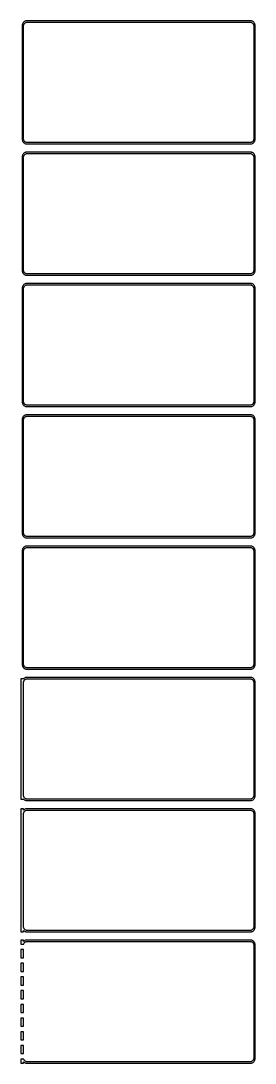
# Model space of a CAD drawing. Header units: metres. Extents: x -129 to 128, y 2093 to 4243.
# Drawn here: x -129 to 128, y 3101 to 4243 of the extents above; entities that cross this region are included whole.
import ezdxf

# ---------------------------------------------------------------- set-up
doc = ezdxf.new("R2010")
doc.units = ezdxf.units.M

msp = doc.modelspace()

# ---------------------------------------------------------------- linework, layer by layer
for p, q in [((-126.882, 4240.91), (-127.149, 4240.34)), ((-126.545, 4241.44), (-126.882, 4240.91)), ((-126.145, 4241.92), (-126.545, 4241.44)), ((-125.687, 4242.35), (-126.145, 4241.92)), ((-125.179, 4242.72), (-125.687, 4242.35)), ((-125.236, 4240.35), (-124.916, 4240.74)), ((-124.629, 4243.02), (-125.179, 4242.72)), ((-124.916, 4240.74), (-124.55, 4241.08)), ((-124.045, 4243.26), (-124.629, 4243.02)), ((-124.55, 4241.08), (-124.143, 4241.38)), ((-124.143, 4241.38), (-123.703, 4241.62)), ((-123.437, 4243.41), (-124.045, 4243.26)), ((-123.703, 4241.62), (-123.236, 4241.8)), ((-122.814, 4243.49), (-123.437, 4243.41)), ((-123.236, 4241.8), (-122.75, 4241.93)), ((122.814, 4243.49), (-122.814, 4243.49)), ((-122.75, 4241.93), (-122.251, 4241.99)), ((-122.251, 4241.99), (122.251, 4241.99)), ((122.251, 4241.99), (122.75, 4241.93)), ((122.75, 4241.93), (123.236, 4241.8)), ((123.437, 4243.41), (122.814, 4243.49)), ((123.236, 4241.8), (123.703, 4241.62)), ((124.045, 4243.26), (123.437, 4243.41)), ((123.703, 4241.62), (124.143, 4241.38)), ((124.629, 4243.02), (124.045, 4243.26)), ((124.143, 4241.38), (124.55, 4241.08)), ((124.55, 4241.08), (124.916, 4240.74)), ((125.179, 4242.72), (124.629, 4243.02)), ((124.916, 4240.74), (125.236, 4240.35)), ((125.687, 4242.35), (125.179, 4242.72)), ((126.145, 4241.92), (125.687, 4242.35)), ((126.545, 4241.44), (126.145, 4241.92)), ((126.882, 4240.91), (126.545, 4241.44)), ((127.149, 4240.34), (126.882, 4240.91)), ((-127.461, 4239.13), (-127.5, 4238.5)), ((-127.5, 4238.5), (-127.5, 4113.5)), ((-127.343, 4239.74), (-127.461, 4239.13)), ((-127.149, 4240.34), (-127.343, 4239.74)), ((-126, 4238), (-125.968, 4238.5)), ((-126, 4114), (-126, 4238)), ((-125.968, 4238.5), (-125.874, 4238.99)), ((-125.874, 4238.99), (-125.719, 4239.47)), ((-125.719, 4239.47), (-125.505, 4239.93)), ((-125.505, 4239.93), (-125.236, 4240.35)), ((125.236, 4240.35), (125.505, 4239.93)), ((125.505, 4239.93), (125.719, 4239.47)), ((125.719, 4239.47), (125.874, 4238.99)), ((125.874, 4238.99), (125.968, 4238.5)), ((125.968, 4238.5), (126, 4238)), ((126, 4238), (126, 4114)), ((127.343, 4239.74), (127.149, 4240.34)), ((127.461, 4239.13), (127.343, 4239.74)), ((127.5, 4238.5), (127.461, 4239.13)), ((127.5, 4113.5), (127.5, 4238.5)), ((-127.5, 4113.5), (-127.461, 4112.87)), ((-127.461, 4112.87), (-127.343, 4112.26)), ((-127.343, 4112.26), (-127.149, 4111.66)), ((-127.149, 4111.66), (-126.882, 4111.09)), ((-126.882, 4111.09), (-126.545, 4110.56)), ((-126.545, 4110.56), (-126.145, 4110.08)), ((-126.145, 4110.08), (-125.687, 4109.65)), ((-125.968, 4113.5), (-126, 4114)), ((-125.874, 4113.01), (-125.968, 4113.5)), ((-125.719, 4112.53), (-125.874, 4113.01)), ((-125.505, 4112.07), (-125.719, 4112.53)), ((-125.687, 4109.65), (-125.179, 4109.28)), ((-125.236, 4111.65), (-125.505, 4112.07)), ((-124.916, 4111.26), (-125.236, 4111.65)), ((-125.179, 4109.28), (-124.629, 4108.98)), ((-124.55, 4110.92), (-124.916, 4111.26)), ((-124.629, 4108.98), (-124.045, 4108.74)), ((-124.143, 4110.62), (-124.55, 4110.92)), ((-123.703, 4110.38), (-124.143, 4110.62)), ((-124.045, 4108.74), (-123.437, 4108.59)), ((-123.236, 4110.2), (-123.703, 4110.38)), ((-123.437, 4108.59), (-122.814, 4108.51)), ((-122.75, 4110.07), (-123.236, 4110.2)), ((-122.814, 4108.51), (122.814, 4108.51)), ((-122.251, 4110.01), (-122.75, 4110.07)), ((122.251, 4110.01), (-122.251, 4110.01)), ((122.75, 4110.07), (122.251, 4110.01)), ((123.236, 4110.2), (122.75, 4110.07)), ((122.814, 4108.51), (123.437, 4108.59)), ((123.703, 4110.38), (123.236, 4110.2)), ((123.437, 4108.59), (124.045, 4108.74)), ((124.143, 4110.62), (123.703, 4110.38)), ((124.045, 4108.74), (124.629, 4108.98)), ((124.55, 4110.92), (124.143, 4110.62)), ((124.916, 4111.26), (124.55, 4110.92)), ((124.629, 4108.98), (125.179, 4109.28)), ((125.236, 4111.65), (124.916, 4111.26)), ((125.179, 4109.28), (125.687, 4109.65)), ((125.505, 4112.07), (125.236, 4111.65)), ((125.719, 4112.53), (125.505, 4112.07)), ((125.687, 4109.65), (126.145, 4110.08)), ((125.874, 4113.01), (125.719, 4112.53)), ((125.968, 4113.5), (125.874, 4113.01)), ((126, 4114), (125.968, 4113.5)), ((126.145, 4110.08), (126.545, 4110.56)), ((126.545, 4110.56), (126.882, 4111.09)), ((126.882, 4111.09), (127.149, 4111.66)), ((127.149, 4111.66), (127.343, 4112.26)), ((127.343, 4112.26), (127.461, 4112.87)), ((127.461, 4112.87), (127.5, 4113.5)), ((-127.461, 4095.13), (-127.5, 4094.5)), ((-127.5, 4094.5), (-127.5, 3969.5)), ((-127.343, 4095.74), (-127.461, 4095.13)), ((-127.149, 4096.34), (-127.343, 4095.74)), ((-126.882, 4096.91), (-127.149, 4096.34)), ((-126.545, 4097.44), (-126.882, 4096.91)), ((-126.145, 4097.92), (-126.545, 4097.44)), ((-125.687, 4098.35), (-126.145, 4097.92)), ((-126, 4094), (-125.968, 4094.5)), ((-126, 3970), (-126, 4094)), ((-125.968, 4094.5), (-125.874, 4094.99)), ((-125.874, 4094.99), (-125.719, 4095.47)), ((-125.719, 4095.47), (-125.505, 4095.93)), ((-125.179, 4098.72), (-125.687, 4098.35)), ((-125.505, 4095.93), (-125.236, 4096.35)), ((-125.236, 4096.35), (-124.916, 4096.74)), ((-124.629, 4099.02), (-125.179, 4098.72)), ((-124.916, 4096.74), (-124.55, 4097.08)), ((-124.045, 4099.26), (-124.629, 4099.02)), ((-124.55, 4097.08), (-124.143, 4097.38)), ((-124.143, 4097.38), (-123.703, 4097.62)), ((-123.437, 4099.41), (-124.045, 4099.26)), ((-123.703, 4097.62), (-123.236, 4097.8)), ((-122.814, 4099.49), (-123.437, 4099.41)), ((-123.236, 4097.8), (-122.75, 4097.93)), ((122.814, 4099.49), (-122.814, 4099.49)), ((-122.75, 4097.93), (-122.251, 4097.99)), ((-122.251, 4097.99), (122.251, 4097.99)), ((122.251, 4097.99), (122.75, 4097.93)), ((122.75, 4097.93), (123.236, 4097.8)), ((123.437, 4099.41), (122.814, 4099.49)), ((123.236, 4097.8), (123.703, 4097.62)), ((124.045, 4099.26), (123.437, 4099.41)), ((123.703, 4097.62), (124.143, 4097.38)), ((124.629, 4099.02), (124.045, 4099.26)), ((124.143, 4097.38), (124.55, 4097.08)), ((124.55, 4097.08), (124.916, 4096.74)), ((125.179, 4098.72), (124.629, 4099.02)), ((124.916, 4096.74), (125.236, 4096.35)), ((125.687, 4098.35), (125.179, 4098.72)), ((125.236, 4096.35), (125.505, 4095.93)), ((125.505, 4095.93), (125.719, 4095.47)), ((126.145, 4097.92), (125.687, 4098.35)), ((125.719, 4095.47), (125.874, 4094.99)), ((125.874, 4094.99), (125.968, 4094.5)), ((125.968, 4094.5), (126, 4094)), ((126, 4094), (126, 3970)), ((126.545, 4097.44), (126.145, 4097.92)), ((126.882, 4096.91), (126.545, 4097.44)), ((127.149, 4096.34), (126.882, 4096.91)), ((127.343, 4095.74), (127.149, 4096.34)), ((127.461, 4095.13), (127.343, 4095.74)), ((127.5, 4094.5), (127.461, 4095.13)), ((127.5, 3969.5), (127.5, 4094.5)), ((-127.5, 3969.5), (-127.461, 3968.87)), ((-127.461, 3968.87), (-127.343, 3968.26)), ((-127.343, 3968.26), (-127.149, 3967.66)), ((-127.149, 3967.66), (-126.882, 3967.09)), ((-126.882, 3967.09), (-126.545, 3966.56)), ((-126.545, 3966.56), (-126.145, 3966.08)), ((-125.968, 3969.5), (-126, 3970)), ((-125.874, 3969.01), (-125.968, 3969.5)), ((-125.719, 3968.53), (-125.874, 3969.01)), ((-125.505, 3968.07), (-125.719, 3968.53)), ((-125.236, 3967.65), (-125.505, 3968.07)), ((-124.916, 3967.26), (-125.236, 3967.65)), ((-124.55, 3966.92), (-124.916, 3967.26)), ((-124.143, 3966.62), (-124.55, 3966.92)), ((-123.703, 3966.38), (-124.143, 3966.62)), ((-123.236, 3966.2), (-123.703, 3966.38)), ((-122.75, 3966.07), (-123.236, 3966.2)), ((123.236, 3966.2), (122.75, 3966.07)), ((123.703, 3966.38), (123.236, 3966.2)), ((124.143, 3966.62), (123.703, 3966.38)), ((124.55, 3966.92), (124.143, 3966.62)), ((124.916, 3967.26), (124.55, 3966.92)), ((125.236, 3967.65), (124.916, 3967.26)), ((125.505, 3968.07), (125.236, 3967.65)), ((125.719, 3968.53), (125.505, 3968.07)), ((125.874, 3969.01), (125.719, 3968.53)), ((125.968, 3969.5), (125.874, 3969.01)), ((126, 3970), (125.968, 3969.5)), ((126.145, 3966.08), (126.545, 3966.56)), ((126.545, 3966.56), (126.882, 3967.09)), ((126.882, 3967.09), (127.149, 3967.66)), ((127.149, 3967.66), (127.343, 3968.26)), ((127.343, 3968.26), (127.461, 3968.87)), ((127.461, 3968.87), (127.5, 3969.5)), ((-126.145, 3966.08), (-125.687, 3965.65)), ((-125.687, 3965.65), (-125.179, 3965.28)), ((-125.179, 3954.72), (-125.687, 3954.35)), ((-125.179, 3965.28), (-124.629, 3964.98)), ((-124.629, 3955.02), (-125.179, 3954.72)), ((-124.629, 3964.98), (-124.045, 3964.74)), ((-124.045, 3955.26), (-124.629, 3955.02)), ((-124.045, 3964.74), (-123.437, 3964.59)), ((-123.437, 3955.41), (-124.045, 3955.26)), ((-123.437, 3964.59), (-122.814, 3964.51)), ((-122.814, 3955.49), (-123.437, 3955.41)), ((-122.814, 3964.51), (122.814, 3964.51)), ((122.814, 3955.49), (-122.814, 3955.49)), ((-122.251, 3966.01), (-122.75, 3966.07)), ((122.251, 3966.01), (-122.251, 3966.01)), ((122.75, 3966.07), (122.251, 3966.01)), ((122.814, 3964.51), (123.437, 3964.59)), ((123.437, 3955.41), (122.814, 3955.49)), ((123.437, 3964.59), (124.045, 3964.74)), ((124.045, 3955.26), (123.437, 3955.41)), ((124.045, 3964.74), (124.629, 3964.98)), ((124.629, 3955.02), (124.045, 3955.26)), ((124.629, 3964.98), (125.179, 3965.28)), ((125.179, 3954.72), (124.629, 3955.02)), ((125.179, 3965.28), (125.687, 3965.65)), ((125.687, 3954.35), (125.179, 3954.72)), ((125.687, 3965.65), (126.145, 3966.08)), ((-127.461, 3951.13), (-127.5, 3950.5)), ((-127.5, 3950.5), (-127.5, 3825.5)), ((-127.343, 3951.74), (-127.461, 3951.13)), ((-127.149, 3952.34), (-127.343, 3951.74)), ((-126.882, 3952.91), (-127.149, 3952.34)), ((-126.545, 3953.44), (-126.882, 3952.91)), ((-126.145, 3953.92), (-126.545, 3953.44)), ((-125.687, 3954.35), (-126.145, 3953.92)), ((-126, 3950), (-125.968, 3950.5)), ((-126, 3826), (-126, 3950)), ((-125.968, 3950.5), (-125.874, 3950.99)), ((-125.874, 3950.99), (-125.719, 3951.47)), ((-125.719, 3951.47), (-125.505, 3951.93)), ((-125.505, 3951.93), (-125.236, 3952.35)), ((-125.236, 3952.35), (-124.916, 3952.74)), ((-124.916, 3952.74), (-124.55, 3953.08)), ((-124.55, 3953.08), (-124.143, 3953.38)), ((-124.143, 3953.38), (-123.703, 3953.62)), ((-123.703, 3953.62), (-123.236, 3953.8)), ((-123.236, 3953.8), (-122.75, 3953.93)), ((-122.75, 3953.93), (-122.251, 3953.99)), ((-122.251, 3953.99), (122.251, 3953.99)), ((122.251, 3953.99), (122.75, 3953.93)), ((122.75, 3953.93), (123.236, 3953.8)), ((123.236, 3953.8), (123.703, 3953.62)), ((123.703, 3953.62), (124.143, 3953.38)), ((124.143, 3953.38), (124.55, 3953.08)), ((124.55, 3953.08), (124.916, 3952.74)), ((124.916, 3952.74), (125.236, 3952.35)), ((125.236, 3952.35), (125.505, 3951.93)), ((125.505, 3951.93), (125.719, 3951.47)), ((126.145, 3953.92), (125.687, 3954.35)), ((125.719, 3951.47), (125.874, 3950.99)), ((125.874, 3950.99), (125.968, 3950.5)), ((125.968, 3950.5), (126, 3950)), ((126, 3950), (126, 3826)), ((126.545, 3953.44), (126.145, 3953.92)), ((126.882, 3952.91), (126.545, 3953.44)), ((127.149, 3952.34), (126.882, 3952.91)), ((127.343, 3951.74), (127.149, 3952.34)), ((127.461, 3951.13), (127.343, 3951.74)), ((127.5, 3950.5), (127.461, 3951.13)), ((127.5, 3825.5), (127.5, 3950.5)), ((-127.5, 3825.5), (-127.461, 3824.87)), ((-127.461, 3824.87), (-127.343, 3824.26)), ((-127.343, 3824.26), (-127.149, 3823.66)), ((-127.149, 3823.66), (-126.882, 3823.09)), ((-126.882, 3823.09), (-126.545, 3822.56)), ((-126.545, 3822.56), (-126.145, 3822.08)), ((-126.145, 3822.08), (-125.687, 3821.65)), ((-125.968, 3825.5), (-126, 3826)), ((-125.874, 3825.01), (-125.968, 3825.5)), ((-125.719, 3824.53), (-125.874, 3825.01)), ((-125.505, 3824.07), (-125.719, 3824.53)), ((-125.687, 3821.65), (-125.179, 3821.28)), ((-125.236, 3823.65), (-125.505, 3824.07)), ((-124.916, 3823.26), (-125.236, 3823.65)), ((-125.179, 3821.28), (-124.629, 3820.98)), ((-124.55, 3822.92), (-124.916, 3823.26)), ((-124.629, 3820.98), (-124.045, 3820.74)), ((-124.143, 3822.62), (-124.55, 3822.92)), ((-123.703, 3822.38), (-124.143, 3822.62)), ((-124.045, 3820.74), (-123.437, 3820.59)), ((-123.236, 3822.2), (-123.703, 3822.38)), ((-123.437, 3820.59), (-122.814, 3820.51)), ((-122.75, 3822.07), (-123.236, 3822.2)), ((-122.814, 3820.51), (122.814, 3820.51)), ((-122.251, 3822.01), (-122.75, 3822.07)), ((122.251, 3822.01), (-122.251, 3822.01)), ((122.75, 3822.07), (122.251, 3822.01)), ((123.236, 3822.2), (122.75, 3822.07)), ((122.814, 3820.51), (123.437, 3820.59)), ((123.703, 3822.38), (123.236, 3822.2)), ((123.437, 3820.59), (124.045, 3820.74)), ((124.143, 3822.62), (123.703, 3822.38)), ((124.045, 3820.74), (124.629, 3820.98)), ((124.55, 3822.92), (124.143, 3822.62)), ((124.916, 3823.26), (124.55, 3822.92)), ((124.629, 3820.98), (125.179, 3821.28)), ((125.236, 3823.65), (124.916, 3823.26)), ((125.179, 3821.28), (125.687, 3821.65)), ((125.505, 3824.07), (125.236, 3823.65)), ((125.719, 3824.53), (125.505, 3824.07)), ((125.687, 3821.65), (126.145, 3822.08)), ((125.874, 3825.01), (125.719, 3824.53)), ((125.968, 3825.5), (125.874, 3825.01)), ((126, 3826), (125.968, 3825.5)), ((126.145, 3822.08), (126.545, 3822.56)), ((126.545, 3822.56), (126.882, 3823.09)), ((126.882, 3823.09), (127.149, 3823.66)), ((127.149, 3823.66), (127.343, 3824.26)), ((127.343, 3824.26), (127.461, 3824.87)), ((127.461, 3824.87), (127.5, 3825.5)), ((-127.461, 3807.13), (-127.5, 3806.5)), ((-127.5, 3806.5), (-127.5, 3681.5)), ((-127.343, 3807.74), (-127.461, 3807.13)), ((-127.149, 3808.34), (-127.343, 3807.74)), ((-126.882, 3808.91), (-127.149, 3808.34)), ((-126.545, 3809.44), (-126.882, 3808.91)), ((-126.145, 3809.92), (-126.545, 3809.44)), ((-125.687, 3810.35), (-126.145, 3809.92)), ((-126, 3806), (-125.968, 3806.5)), ((-125.968, 3806.5), (-125.874, 3806.99)), ((-125.874, 3806.99), (-125.719, 3807.47)), ((-125.719, 3807.47), (-125.505, 3807.93)), ((-125.179, 3810.72), (-125.687, 3810.35)), ((-125.505, 3807.93), (-125.236, 3808.35)), ((-125.236, 3808.35), (-124.916, 3808.74)), ((-124.629, 3811.02), (-125.179, 3810.72)), ((-124.916, 3808.74), (-124.55, 3809.08)), ((-124.045, 3811.26), (-124.629, 3811.02)), ((-124.55, 3809.08), (-124.143, 3809.38)), ((-124.143, 3809.38), (-123.703, 3809.62)), ((-123.437, 3811.41), (-124.045, 3811.26)), ((-123.703, 3809.62), (-123.236, 3809.8)), ((-122.814, 3811.49), (-123.437, 3811.41)), ((-123.236, 3809.8), (-122.75, 3809.93)), ((122.814, 3811.49), (-122.814, 3811.49)), ((-122.75, 3809.93), (-122.251, 3809.99)), ((-122.251, 3809.99), (122.251, 3809.99)), ((122.251, 3809.99), (122.75, 3809.93)), ((122.75, 3809.93), (123.236, 3809.8)), ((123.437, 3811.41), (122.814, 3811.49)), ((123.236, 3809.8), (123.703, 3809.62)), ((124.045, 3811.26), (123.437, 3811.41)), ((123.703, 3809.62), (124.143, 3809.38)), ((124.629, 3811.02), (124.045, 3811.26)), ((124.143, 3809.38), (124.55, 3809.08)), ((124.55, 3809.08), (124.916, 3808.74)), ((125.179, 3810.72), (124.629, 3811.02)), ((124.916, 3808.74), (125.236, 3808.35)), ((125.687, 3810.35), (125.179, 3810.72)), ((125.236, 3808.35), (125.505, 3807.93)), ((125.505, 3807.93), (125.719, 3807.47)), ((126.145, 3809.92), (125.687, 3810.35)), ((125.719, 3807.47), (125.874, 3806.99)), ((125.874, 3806.99), (125.968, 3806.5)), ((125.968, 3806.5), (126, 3806)), ((126.545, 3809.44), (126.145, 3809.92)), ((126.882, 3808.91), (126.545, 3809.44)), ((127.149, 3808.34), (126.882, 3808.91)), ((127.343, 3807.74), (127.149, 3808.34)), ((127.461, 3807.13), (127.343, 3807.74)), ((127.5, 3806.5), (127.461, 3807.13)), ((127.5, 3681.5), (127.5, 3806.5)), ((-126, 3682), (-126, 3806)), ((126, 3806), (126, 3682)), ((-127.5, 3681.5), (-127.461, 3680.87)), ((-127.461, 3680.87), (-127.343, 3680.26)), ((-125.968, 3681.5), (-126, 3682)), ((-125.874, 3681.01), (-125.968, 3681.5)), ((-125.719, 3680.53), (-125.874, 3681.01)), ((-125.505, 3680.07), (-125.719, 3680.53)), ((125.719, 3680.53), (125.505, 3680.07)), ((125.874, 3681.01), (125.719, 3680.53)), ((125.968, 3681.5), (125.874, 3681.01)), ((126, 3682), (125.968, 3681.5)), ((127.343, 3680.26), (127.461, 3680.87)), ((127.461, 3680.87), (127.5, 3681.5)), ((-127.343, 3680.26), (-127.149, 3679.66)), ((-127.149, 3679.66), (-126.882, 3679.09)), ((-126.882, 3679.09), (-126.545, 3678.56)), ((-126.545, 3678.56), (-126.145, 3678.08)), ((-126.145, 3678.08), (-125.687, 3677.65)), ((-125.687, 3677.65), (-125.179, 3677.28)), ((-125.236, 3679.65), (-125.505, 3680.07)), ((-124.916, 3679.26), (-125.236, 3679.65)), ((-125.179, 3677.28), (-124.629, 3676.98)), ((-124.55, 3678.92), (-124.916, 3679.26)), ((-124.629, 3676.98), (-124.045, 3676.74)), ((-124.143, 3678.62), (-124.55, 3678.92)), ((-123.703, 3678.38), (-124.143, 3678.62)), ((-124.045, 3676.74), (-123.437, 3676.59)), ((-123.236, 3678.2), (-123.703, 3678.38)), ((-123.437, 3676.59), (-122.814, 3676.51)), ((-122.75, 3678.07), (-123.236, 3678.2)), ((-122.814, 3676.51), (122.814, 3676.51)), ((-122.251, 3678.01), (-122.75, 3678.07)), ((122.251, 3678.01), (-122.251, 3678.01)), ((122.75, 3678.07), (122.251, 3678.01)), ((123.236, 3678.2), (122.75, 3678.07)), ((122.814, 3676.51), (123.437, 3676.59)), ((123.703, 3678.38), (123.236, 3678.2)), ((123.437, 3676.59), (124.045, 3676.74)), ((124.143, 3678.62), (123.703, 3678.38)), ((124.045, 3676.74), (124.629, 3676.98)), ((124.55, 3678.92), (124.143, 3678.62)), ((124.916, 3679.26), (124.55, 3678.92)), ((124.629, 3676.98), (125.179, 3677.28)), ((125.236, 3679.65), (124.916, 3679.26)), ((125.179, 3677.28), (125.687, 3677.65)), ((125.505, 3680.07), (125.236, 3679.65)), ((125.687, 3677.65), (126.145, 3678.08)), ((126.145, 3678.08), (126.545, 3678.56)), ((126.545, 3678.56), (126.882, 3679.09)), ((126.882, 3679.09), (127.149, 3679.66)), ((127.149, 3679.66), (127.343, 3680.26)), ((-127.461, 3663.13), (-127.5, 3662.5)), ((-127.5, 3662.5), (-127.5, 3537.5)), ((-127.343, 3663.74), (-127.461, 3663.13)), ((-127.149, 3664.34), (-127.343, 3663.74)), ((-126.882, 3664.91), (-127.149, 3664.34)), ((-126.545, 3665.44), (-126.882, 3664.91)), ((-126.145, 3665.92), (-126.545, 3665.44)), ((-125.687, 3666.35), (-126.145, 3665.92)), ((-126, 3662), (-125.968, 3662.5)), ((-126, 3538), (-126, 3662)), ((-125.968, 3662.5), (-125.874, 3662.99)), ((-125.874, 3662.99), (-125.719, 3663.47)), ((-125.719, 3663.47), (-125.505, 3663.93)), ((-125.179, 3666.72), (-125.687, 3666.35)), ((-125.505, 3663.93), (-125.236, 3664.35)), ((-125.236, 3664.35), (-124.916, 3664.74)), ((-124.629, 3667.02), (-125.179, 3666.72)), ((-124.916, 3664.74), (-124.55, 3665.08)), ((-124.045, 3667.26), (-124.629, 3667.02)), ((-124.55, 3665.08), (-124.143, 3665.38)), ((-124.143, 3665.38), (-123.703, 3665.62)), ((-123.437, 3667.41), (-124.045, 3667.26)), ((-123.703, 3665.62), (-123.236, 3665.8)), ((-122.814, 3667.49), (-123.437, 3667.41)), ((-123.236, 3665.8), (-122.75, 3665.93)), ((122.814, 3667.49), (-122.814, 3667.49)), ((-122.75, 3665.93), (-122.251, 3665.99)), ((-122.251, 3665.99), (122.251, 3665.99)), ((122.251, 3665.99), (122.75, 3665.93)), ((122.75, 3665.93), (123.236, 3665.8)), ((123.437, 3667.41), (122.814, 3667.49)), ((123.236, 3665.8), (123.703, 3665.62)), ((124.045, 3667.26), (123.437, 3667.41)), ((123.703, 3665.62), (124.143, 3665.38)), ((124.629, 3667.02), (124.045, 3667.26)), ((124.143, 3665.38), (124.55, 3665.08)), ((124.55, 3665.08), (124.916, 3664.74)), ((125.179, 3666.72), (124.629, 3667.02)), ((124.916, 3664.74), (125.236, 3664.35)), ((125.687, 3666.35), (125.179, 3666.72)), ((125.236, 3664.35), (125.505, 3663.93)), ((125.505, 3663.93), (125.719, 3663.47)), ((126.145, 3665.92), (125.687, 3666.35)), ((125.719, 3663.47), (125.874, 3662.99)), ((125.874, 3662.99), (125.968, 3662.5)), ((125.968, 3662.5), (126, 3662)), ((126, 3662), (126, 3538)), ((126.545, 3665.44), (126.145, 3665.92)), ((126.882, 3664.91), (126.545, 3665.44)), ((127.149, 3664.34), (126.882, 3664.91)), ((127.343, 3663.74), (127.149, 3664.34)), ((127.461, 3663.13), (127.343, 3663.74)), ((127.5, 3662.5), (127.461, 3663.13)), ((127.5, 3537.5), (127.5, 3662.5)), ((-127.5, 3537.5), (-127.461, 3536.87)), ((-127.461, 3536.87), (-127.343, 3536.26)), ((-127.343, 3536.26), (-127.149, 3535.66)), ((-127.149, 3535.66), (-126.882, 3535.09)), ((-126.882, 3535.09), (-126.545, 3534.56)), ((-126.545, 3534.56), (-126.145, 3534.08)), ((-126.145, 3534.08), (-125.687, 3533.65)), ((-125.968, 3537.5), (-126, 3538)), ((-125.874, 3537.01), (-125.968, 3537.5)), ((-125.719, 3536.53), (-125.874, 3537.01)), ((-125.505, 3536.07), (-125.719, 3536.53)), ((-125.687, 3533.65), (-125.179, 3533.28)), ((-125.236, 3535.65), (-125.505, 3536.07)), ((-124.916, 3535.26), (-125.236, 3535.65)), ((-125.179, 3533.28), (-124.629, 3532.98)), ((-124.55, 3534.92), (-124.916, 3535.26)), ((-124.629, 3532.98), (-124.045, 3532.74)), ((-124.143, 3534.62), (-124.55, 3534.92)), ((-123.703, 3534.38), (-124.143, 3534.62)), ((-124.045, 3532.74), (-123.437, 3532.59)), ((-123.236, 3534.2), (-123.703, 3534.38)), ((-123.437, 3532.59), (-122.814, 3532.51)), ((-122.75, 3534.07), (-123.236, 3534.2)), ((-122.814, 3532.51), (122.814, 3532.51)), ((-122.251, 3534.01), (-122.75, 3534.07)), ((122.251, 3534.01), (-122.251, 3534.01)), ((122.75, 3534.07), (122.251, 3534.01)), ((123.236, 3534.2), (122.75, 3534.07)), ((122.814, 3532.51), (123.437, 3532.59)), ((123.703, 3534.38), (123.236, 3534.2)), ((123.437, 3532.59), (124.045, 3532.74)), ((124.143, 3534.62), (123.703, 3534.38)), ((124.045, 3532.74), (124.629, 3532.98)), ((124.55, 3534.92), (124.143, 3534.62)), ((124.916, 3535.26), (124.55, 3534.92)), ((124.629, 3532.98), (125.179, 3533.28)), ((125.236, 3535.65), (124.916, 3535.26)), ((125.179, 3533.28), (125.687, 3533.65)), ((125.505, 3536.07), (125.236, 3535.65)), ((125.719, 3536.53), (125.505, 3536.07)), ((125.687, 3533.65), (126.145, 3534.08)), ((125.874, 3537.01), (125.719, 3536.53)), ((125.968, 3537.5), (125.874, 3537.01)), ((126, 3538), (125.968, 3537.5)), ((126.145, 3534.08), (126.545, 3534.56)), ((126.545, 3534.56), (126.882, 3535.09)), ((126.882, 3535.09), (127.149, 3535.66)), ((127.149, 3535.66), (127.343, 3536.26)), ((127.343, 3536.26), (127.461, 3536.87)), ((127.461, 3536.87), (127.5, 3537.5)), ((-126, 3522.06), (-129, 3522.06)), ((-129, 3522.06), (-129, 3389.94)), ((-125.687, 3522.35), (-126, 3522.06)), ((-125.179, 3522.72), (-125.687, 3522.35)), ((-125.236, 3520.35), (-124.916, 3520.74)), ((-124.629, 3523.02), (-125.179, 3522.72)), ((-124.916, 3520.74), (-124.55, 3521.08)), ((-124.045, 3523.26), (-124.629, 3523.02)), ((-124.55, 3521.08), (-124.143, 3521.38)), ((-124.143, 3521.38), (-123.703, 3521.62)), ((-123.437, 3523.41), (-124.045, 3523.26)), ((-123.703, 3521.62), (-123.236, 3521.8)), ((-122.814, 3523.49), (-123.437, 3523.41)), ((-123.236, 3521.8), (-122.75, 3521.93)), ((122.814, 3523.49), (-122.814, 3523.49)), ((-122.75, 3521.93), (-122.251, 3521.99)), ((-122.251, 3521.99), (122.251, 3521.99)), ((122.251, 3521.99), (122.75, 3521.93)), ((122.75, 3521.93), (123.236, 3521.8)), ((123.437, 3523.41), (122.814, 3523.49)), ((123.236, 3521.8), (123.703, 3521.62)), ((124.045, 3523.26), (123.437, 3523.41)), ((123.703, 3521.62), (124.143, 3521.38)), ((124.629, 3523.02), (124.045, 3523.26)), ((124.143, 3521.38), (124.55, 3521.08)), ((124.55, 3521.08), (124.916, 3520.74)), ((125.179, 3522.72), (124.629, 3523.02)), ((124.916, 3520.74), (125.236, 3520.35)), ((125.687, 3522.35), (125.179, 3522.72)), ((126.145, 3521.92), (125.687, 3522.35)), ((126.545, 3521.44), (126.145, 3521.92)), ((126.882, 3520.91), (126.545, 3521.44)), ((127.149, 3520.34), (126.882, 3520.91)), ((-126, 3518), (-125.968, 3518.5)), ((-126, 3394), (-126, 3518)), ((-125.968, 3518.5), (-125.874, 3518.99)), ((-125.874, 3518.99), (-125.719, 3519.47)), ((-125.719, 3519.47), (-125.505, 3519.93)), ((-125.505, 3519.93), (-125.236, 3520.35)), ((125.236, 3520.35), (125.505, 3519.93)), ((125.505, 3519.93), (125.719, 3519.47)), ((125.719, 3519.47), (125.874, 3518.99)), ((125.874, 3518.99), (125.968, 3518.5)), ((125.968, 3518.5), (126, 3518)), ((126, 3518), (126, 3394)), ((127.343, 3519.74), (127.149, 3520.34)), ((127.461, 3519.13), (127.343, 3519.74)), ((127.5, 3518.5), (127.461, 3519.13)), ((127.5, 3393.5), (127.5, 3518.5)), ((-129, 3389.94), (-126, 3389.94)), ((-125.968, 3393.5), (-126, 3394)), ((-126, 3389.94), (-125.687, 3389.65)), ((-125.874, 3393.01), (-125.968, 3393.5)), ((-125.719, 3392.53), (-125.874, 3393.01)), ((-125.505, 3392.07), (-125.719, 3392.53)), ((-125.687, 3389.65), (-125.179, 3389.28)), ((-125.236, 3391.65), (-125.505, 3392.07)), ((-124.916, 3391.26), (-125.236, 3391.65)), ((-125.179, 3389.28), (-124.629, 3388.98)), ((-124.55, 3390.92), (-124.916, 3391.26)), ((-124.629, 3388.98), (-124.045, 3388.74)), ((-124.143, 3390.62), (-124.55, 3390.92)), ((-123.703, 3390.38), (-124.143, 3390.62)), ((-124.045, 3388.74), (-123.437, 3388.59)), ((-123.236, 3390.2), (-123.703, 3390.38)), ((-123.437, 3388.59), (-122.814, 3388.51)), ((-122.75, 3390.07), (-123.236, 3390.2)), ((-122.814, 3388.51), (122.814, 3388.51)), ((-122.251, 3390.01), (-122.75, 3390.07)), ((122.251, 3390.01), (-122.251, 3390.01)), ((122.75, 3390.07), (122.251, 3390.01)), ((123.236, 3390.2), (122.75, 3390.07)), ((122.814, 3388.51), (123.437, 3388.59)), ((123.703, 3390.38), (123.236, 3390.2)), ((123.437, 3388.59), (124.045, 3388.74)), ((124.143, 3390.62), (123.703, 3390.38)), ((124.045, 3388.74), (124.629, 3388.98)), ((124.55, 3390.92), (124.143, 3390.62)), ((124.916, 3391.26), (124.55, 3390.92)), ((124.629, 3388.98), (125.179, 3389.28)), ((125.236, 3391.65), (124.916, 3391.26)), ((125.179, 3389.28), (125.687, 3389.65)), ((125.505, 3392.07), (125.236, 3391.65)), ((125.719, 3392.53), (125.505, 3392.07)), ((125.687, 3389.65), (126.145, 3390.08)), ((125.874, 3393.01), (125.719, 3392.53)), ((125.968, 3393.5), (125.874, 3393.01)), ((126, 3394), (125.968, 3393.5)), ((126.145, 3390.08), (126.545, 3390.56)), ((126.545, 3390.56), (126.882, 3391.09)), ((126.882, 3391.09), (127.149, 3391.66)), ((127.149, 3391.66), (127.343, 3392.26)), ((127.343, 3392.26), (127.461, 3392.87)), ((127.461, 3392.87), (127.5, 3393.5)), ((-126, 3379.47), (-129, 3379.47)), ((-129, 3379.47), (-129, 3244.53)), ((-126, 3378.06), (-126, 3379.47)), ((-125.687, 3378.35), (-126, 3378.06)), ((-126, 3374), (-125.968, 3374.5)), ((-126, 3250), (-126, 3374)), ((-125.968, 3374.5), (-125.874, 3374.99)), ((-125.874, 3374.99), (-125.719, 3375.47)), ((-125.719, 3375.47), (-125.505, 3375.93)), ((-125.179, 3378.72), (-125.687, 3378.35)), ((-125.505, 3375.93), (-125.236, 3376.35)), ((-125.236, 3376.35), (-124.916, 3376.74)), ((-124.629, 3379.02), (-125.179, 3378.72)), ((-124.916, 3376.74), (-124.55, 3377.08)), ((-124.045, 3379.26), (-124.629, 3379.02)), ((-124.55, 3377.08), (-124.143, 3377.38)), ((-124.143, 3377.38), (-123.703, 3377.62)), ((-123.437, 3379.41), (-124.045, 3379.26)), ((-123.703, 3377.62), (-123.236, 3377.8)), ((-122.814, 3379.49), (-123.437, 3379.41)), ((-123.236, 3377.8), (-122.75, 3377.93)), ((122.814, 3379.49), (-122.814, 3379.49)), ((-122.75, 3377.93), (-122.251, 3377.99)), ((-122.251, 3377.99), (122.251, 3377.99)), ((122.251, 3377.99), (122.75, 3377.93)), ((122.75, 3377.93), (123.236, 3377.8)), ((123.437, 3379.41), (122.814, 3379.49)), ((123.236, 3377.8), (123.703, 3377.62)), ((124.045, 3379.26), (123.437, 3379.41)), ((123.703, 3377.62), (124.143, 3377.38)), ((124.629, 3379.02), (124.045, 3379.26)), ((124.143, 3377.38), (124.55, 3377.08)), ((124.55, 3377.08), (124.916, 3376.74)), ((125.179, 3378.72), (124.629, 3379.02)), ((124.916, 3376.74), (125.236, 3376.35)), ((125.687, 3378.35), (125.179, 3378.72)), ((125.236, 3376.35), (125.505, 3375.93)), ((125.505, 3375.93), (125.719, 3375.47)), ((126.145, 3377.92), (125.687, 3378.35)), ((125.719, 3375.47), (125.874, 3374.99)), ((125.874, 3374.99), (125.968, 3374.5)), ((125.968, 3374.5), (126, 3374)), ((126, 3374), (126, 3250)), ((126.545, 3377.44), (126.145, 3377.92)), ((126.882, 3376.91), (126.545, 3377.44)), ((127.149, 3376.34), (126.882, 3376.91)), ((127.343, 3375.74), (127.149, 3376.34)), ((127.461, 3375.13), (127.343, 3375.74)), ((127.5, 3374.5), (127.461, 3375.13)), ((127.5, 3249.5), (127.5, 3374.5)), ((-125.968, 3249.5), (-126, 3250)), ((-125.874, 3249.01), (-125.968, 3249.5)), ((-125.719, 3248.53), (-125.874, 3249.01)), ((-125.505, 3248.07), (-125.719, 3248.53)), ((-125.236, 3247.65), (-125.505, 3248.07)), ((-124.916, 3247.26), (-125.236, 3247.65)), ((-124.55, 3246.92), (-124.916, 3247.26)), ((-124.143, 3246.62), (-124.55, 3246.92)), ((-123.703, 3246.38), (-124.143, 3246.62)), ((-123.236, 3246.2), (-123.703, 3246.38)), ((-122.75, 3246.07), (-123.236, 3246.2)), ((-122.251, 3246.01), (-122.75, 3246.07)), ((122.75, 3246.07), (122.251, 3246.01)), ((123.236, 3246.2), (122.75, 3246.07)), ((123.703, 3246.38), (123.236, 3246.2)), ((124.143, 3246.62), (123.703, 3246.38)), ((124.55, 3246.92), (124.143, 3246.62)), ((124.916, 3247.26), (124.55, 3246.92)), ((125.236, 3247.65), (124.916, 3247.26)), ((125.505, 3248.07), (125.236, 3247.65)), ((125.719, 3248.53), (125.505, 3248.07)), ((125.687, 3245.65), (126.145, 3246.08)), ((125.874, 3249.01), (125.719, 3248.53)), ((125.968, 3249.5), (125.874, 3249.01)), ((126, 3250), (125.968, 3249.5)), ((126.145, 3246.08), (126.545, 3246.56)), ((126.545, 3246.56), (126.882, 3247.09)), ((126.882, 3247.09), (127.149, 3247.66)), ((127.149, 3247.66), (127.343, 3248.26)), ((127.343, 3248.26), (127.461, 3248.87)), ((127.461, 3248.87), (127.5, 3249.5)), ((-129, 3244.53), (-126, 3244.53)), ((-126, 3235.49), (-129, 3235.49)), ((-129, 3235.49), (-129, 3230.99)), ((-126, 3244.53), (-126, 3245.94)), ((-126, 3245.94), (-125.687, 3245.65)), ((-126, 3234.06), (-126, 3235.49)), ((-125.687, 3245.65), (-125.179, 3245.28)), ((-125.179, 3234.72), (-125.687, 3234.35)), ((-125.179, 3245.28), (-124.629, 3244.98)), ((-124.629, 3235.02), (-125.179, 3234.72)), ((-124.629, 3244.98), (-124.045, 3244.74)), ((-124.045, 3235.26), (-124.629, 3235.02)), ((-124.045, 3244.74), (-123.437, 3244.59)), ((-123.437, 3235.41), (-124.045, 3235.26)), ((-123.437, 3244.59), (-122.814, 3244.51)), ((-122.814, 3235.49), (-123.437, 3235.41)), ((-122.814, 3244.51), (122.814, 3244.51)), ((122.814, 3235.49), (-122.814, 3235.49)), ((122.251, 3246.01), (-122.251, 3246.01)), ((122.814, 3244.51), (123.437, 3244.59)), ((123.437, 3235.41), (122.814, 3235.49)), ((123.437, 3244.59), (124.045, 3244.74)), ((124.045, 3235.26), (123.437, 3235.41)), ((124.045, 3244.74), (124.629, 3244.98)), ((124.629, 3235.02), (124.045, 3235.26)), ((124.629, 3244.98), (125.179, 3245.28)), ((125.179, 3234.72), (124.629, 3235.02)), ((125.179, 3245.28), (125.687, 3245.65)), ((125.687, 3234.35), (125.179, 3234.72)), ((-129, 3230.99), (-125.874, 3230.99)), ((-126, 3225.01), (-129, 3225.01)), ((-129, 3225.01), (-129, 3215.99)), ((-125.687, 3234.35), (-126, 3234.06)), ((-126, 3215.99), (-126, 3225.01)), ((-125.874, 3230.99), (-125.719, 3231.47)), ((-125.874, 3230.99), (-125.874, 3230.99)), ((-125.719, 3231.47), (-125.505, 3231.93)), ((-125.505, 3231.93), (-125.236, 3232.35)), ((-125.236, 3232.35), (-124.916, 3232.74)), ((-124.916, 3232.74), (-124.55, 3233.08)), ((-124.55, 3233.08), (-124.143, 3233.38)), ((-124.143, 3233.38), (-123.703, 3233.62)), ((-123.703, 3233.62), (-123.236, 3233.8)), ((-123.236, 3233.8), (-122.75, 3233.93)), ((-122.75, 3233.93), (-122.251, 3233.99)), ((-122.251, 3233.99), (122.251, 3233.99)), ((122.251, 3233.99), (122.75, 3233.93)), ((122.75, 3233.93), (123.236, 3233.8)), ((123.236, 3233.8), (123.703, 3233.62)), ((123.703, 3233.62), (124.143, 3233.38)), ((124.143, 3233.38), (124.55, 3233.08)), ((124.55, 3233.08), (124.916, 3232.74)), ((124.916, 3232.74), (125.236, 3232.35)), ((125.236, 3232.35), (125.505, 3231.93)), ((125.505, 3231.93), (125.719, 3231.47)), ((126.145, 3233.92), (125.687, 3234.35)), ((125.719, 3231.47), (125.874, 3230.99)), ((125.874, 3230.99), (125.968, 3230.5)), ((125.968, 3230.5), (126, 3230)), ((126, 3230), (126, 3106)), ((126.545, 3233.44), (126.145, 3233.92)), ((126.882, 3232.91), (126.545, 3233.44)), ((127.149, 3232.34), (126.882, 3232.91)), ((127.343, 3231.74), (127.149, 3232.34)), ((127.461, 3231.13), (127.343, 3231.74)), ((127.5, 3230.5), (127.461, 3231.13)), ((127.5, 3105.5), (127.5, 3230.5)), ((-129, 3215.99), (-126, 3215.99)), ((-126, 3210.01), (-129, 3210.01)), ((-129, 3210.01), (-129, 3200.99)), ((-129, 3200.99), (-126, 3200.99)), ((-126, 3200.99), (-126, 3210.01)), ((-126, 3195.01), (-129, 3195.01)), ((-129, 3195.01), (-129, 3185.99)), ((-126, 3185.99), (-126, 3195.01)), ((-129, 3185.99), (-126, 3185.99)), ((-126, 3180.01), (-129, 3180.01)), ((-129, 3180.01), (-129, 3170.99)), ((-126, 3170.99), (-126, 3180.01)), ((-129, 3170.99), (-126, 3170.99)), ((-126, 3165.01), (-129, 3165.01)), ((-129, 3165.01), (-129, 3155.99)), ((-129, 3155.99), (-126, 3155.99)), ((-126, 3155.99), (-126, 3165.01)), ((-126, 3150.01), (-129, 3150.01)), ((-129, 3150.01), (-129, 3140.99)), ((-126, 3140.99), (-126, 3150.01)), ((-129, 3140.99), (-126, 3140.99)), ((-126, 3135.01), (-129, 3135.01)), ((-129, 3135.01), (-129, 3125.99)), ((-126, 3125.99), (-126, 3135.01)), ((-129, 3125.99), (-126, 3125.99)), ((-126, 3120.01), (-129, 3120.01)), ((-129, 3120.01), (-129, 3110.99)), ((-129, 3110.99), (-126, 3110.99)), ((-126, 3110.99), (-126, 3120.01)), ((-125.874, 3105.01), (-129, 3105.01)), ((-129, 3105.01), (-129, 3100.51)), ((-129, 3100.51), (-126, 3100.51)), ((-126, 3101.94), (-125.687, 3101.65)), ((-126, 3100.51), (-126, 3101.94)), ((-125.719, 3104.53), (-125.874, 3105.01)), ((-125.874, 3105.01), (-125.874, 3105.01)), ((-125.505, 3104.07), (-125.719, 3104.53)), ((-125.687, 3101.65), (-125.179, 3101.28)), ((-125.236, 3103.65), (-125.505, 3104.07)), ((-124.916, 3103.26), (-125.236, 3103.65)), ((-125.179, 3101.28), (-124.629, 3100.98)), ((-124.55, 3102.92), (-124.916, 3103.26)), ((-124.629, 3100.98), (-124.045, 3100.74)), ((-124.143, 3102.62), (-124.55, 3102.92)), ((-123.703, 3102.38), (-124.143, 3102.62)), ((-124.045, 3100.74), (-123.437, 3100.59)), ((-123.236, 3102.2), (-123.703, 3102.38)), ((-123.437, 3100.59), (-122.814, 3100.51)), ((-122.75, 3102.07), (-123.236, 3102.2)), ((-122.814, 3100.51), (122.814, 3100.51)), ((-122.251, 3102.01), (-122.75, 3102.07)), ((122.251, 3102.01), (-122.251, 3102.01)), ((122.75, 3102.07), (122.251, 3102.01)), ((123.236, 3102.2), (122.75, 3102.07)), ((122.814, 3100.51), (123.437, 3100.59)), ((123.703, 3102.38), (123.236, 3102.2)), ((123.437, 3100.59), (124.045, 3100.74)), ((124.143, 3102.62), (123.703, 3102.38)), ((124.045, 3100.74), (124.629, 3100.98)), ((124.55, 3102.92), (124.143, 3102.62)), ((124.916, 3103.26), (124.55, 3102.92)), ((124.629, 3100.98), (125.179, 3101.28)), ((125.236, 3103.65), (124.916, 3103.26)), ((125.179, 3101.28), (125.687, 3101.65)), ((125.505, 3104.07), (125.236, 3103.65)), ((125.719, 3104.53), (125.505, 3104.07)), ((125.687, 3101.65), (126.145, 3102.08)), ((125.874, 3105.01), (125.719, 3104.53)), ((125.968, 3105.5), (125.874, 3105.01)), ((126, 3106), (125.968, 3105.5)), ((126.145, 3102.08), (126.545, 3102.56)), ((126.545, 3102.56), (126.882, 3103.09)), ((126.882, 3103.09), (127.149, 3103.66)), ((127.149, 3103.66), (127.343, 3104.26)), ((127.343, 3104.26), (127.461, 3104.87)), ((127.461, 3104.87), (127.5, 3105.5))]:
    msp.add_line(p, q)

doc.saveas('drawing.dxf')
